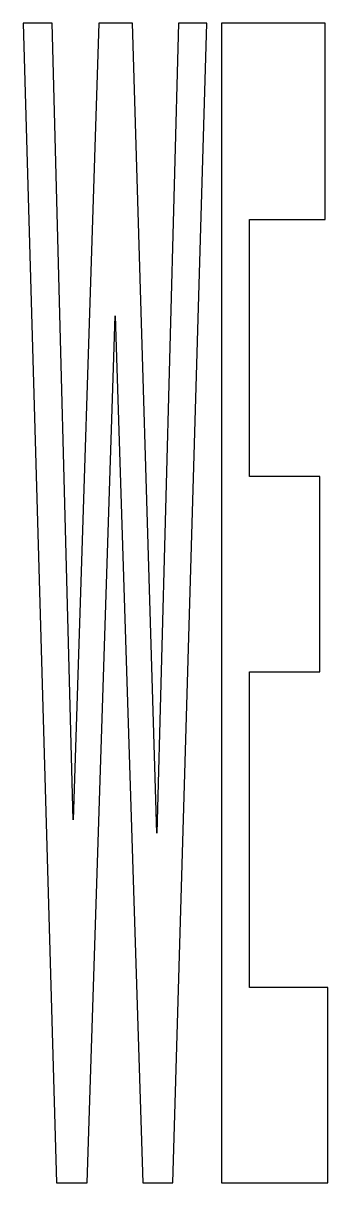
# Model space of a CAD drawing. Header units: centimetres. Extents: x -12.1 to 12.1, y -5 to 6.2.
# Drawn here: x 0.174 to 0.331, y -2.5 to -1.902 of the extents above; entities that cross this region are included whole.
import ezdxf

# ---------------------------------------------------------------- set-up
doc = ezdxf.new("R2010")
doc.units = ezdxf.units.CM
doc.header["$MEASUREMENT"] = 0
doc.layers.add('Layer 1', color=7, linetype='Continuous')

msp = doc.modelspace()

# ---------------------------------------------------------------- linework, layer by layer
at = {"layer": 'Layer 1', "color": 250}
for points, knots in [([(0.19088, -2.5004), (0.19088, -2.5004), (0.17358, -1.90157), (0.17358, -1.90157), (0.17358, -1.90157), (0.17358, -1.90157), (0.18852, -1.90157), (0.18852, -1.90157), (0.18852, -1.90157), (0.18852, -1.90157), (0.19944, -2.31291), (0.19944, -2.31291), (0.19944, -2.31291), (0.19944, -2.31291), (0.21266, -1.90157), (0.21266, -1.90157), (0.21266, -1.90157), (0.21266, -1.90157), (0.23004, -1.90157), (0.23004, -1.90157), (0.23004, -1.90157), (0.23004, -1.90157), (0.24271, -2.31987), (0.24271, -2.31987), (0.24271, -2.31987), (0.24271, -2.31987), (0.2538, -1.90157), (0.2538, -1.90157), (0.2538, -1.90157), (0.2538, -1.90157), (0.26853, -1.90157), (0.26853, -1.90157), (0.26853, -1.90157), (0.26853, -1.90157), (0.25092, -2.5004), (0.25092, -2.5004), (0.25092, -2.5004), (0.25092, -2.5004), (0.23543, -2.5004), (0.23543, -2.5004), (0.23543, -2.5004), (0.23543, -2.5004), (0.22105, -2.05273), (0.22105, -2.05273), (0.22105, -2.05273), (0.22105, -2.05273), (0.20668, -2.5004), (0.20668, -2.5004), (0.20668, -2.5004), (0.20668, -2.5004), (0.19088, -2.5004), (0.19088, -2.5004)], [0, 0, 0, 0, 0.071429, 0.071429, 0.071429, 0.071429, 0.142857, 0.142857, 0.142857, 0.142857, 0.214286, 0.214286, 0.214286, 0.214286, 0.285714, 0.285714, 0.285714, 0.285714, 0.357143, 0.357143, 0.357143, 0.357143, 0.428571, 0.428571, 0.428571, 0.428571, 0.5, 0.5, 0.5, 0.5, 0.571429, 0.571429, 0.571429, 0.571429, 0.642857, 0.642857, 0.642857, 0.642857, 0.714286, 0.714286, 0.714286, 0.714286, 0.785714, 0.785714, 0.785714, 0.785714, 0.857143, 0.857143, 0.857143, 0.857143, 1, 1, 1, 1]), ([(0.27602, -2.5004), (0.27602, -2.5004), (0.27602, -1.90157), (0.27602, -1.90157), (0.27602, -1.90157), (0.27602, -1.90157), (0.32965, -1.90157), (0.32965, -1.90157), (0.32965, -1.90157), (0.32965, -1.90157), (0.32965, -2.00288), (0.32965, -2.00288), (0.32965, -2.00288), (0.32965, -2.00288), (0.2906, -2.00288), (0.2906, -2.00288), (0.2906, -2.00288), (0.2906, -2.00288), (0.2906, -2.13563), (0.2906, -2.13563), (0.2906, -2.13563), (0.2906, -2.13563), (0.32692, -2.13563), (0.32692, -2.13563), (0.32692, -2.13563), (0.32692, -2.13563), (0.32692, -2.23656), (0.32692, -2.23656), (0.32692, -2.23656), (0.32692, -2.23656), (0.2906, -2.23656), (0.2906, -2.23656), (0.2906, -2.23656), (0.2906, -2.23656), (0.2906, -2.3995), (0.2906, -2.3995), (0.2906, -2.3995), (0.2906, -2.3995), (0.33099, -2.3995), (0.33099, -2.3995), (0.33099, -2.3995), (0.33099, -2.3995), (0.33099, -2.5004), (0.33099, -2.5004), (0.33099, -2.5004), (0.33099, -2.5004), (0.27602, -2.5004), (0.27602, -2.5004)], [0, 0, 0, 0, 0.076923, 0.076923, 0.076923, 0.076923, 0.153846, 0.153846, 0.153846, 0.153846, 0.230769, 0.230769, 0.230769, 0.230769, 0.307692, 0.307692, 0.307692, 0.307692, 0.384615, 0.384615, 0.384615, 0.384615, 0.461538, 0.461538, 0.461538, 0.461538, 0.538462, 0.538462, 0.538462, 0.538462, 0.615385, 0.615385, 0.615385, 0.615385, 0.692308, 0.692308, 0.692308, 0.692308, 0.769231, 0.769231, 0.769231, 0.769231, 0.846154, 0.846154, 0.846154, 0.846154, 1, 1, 1, 1])]:
    msp.add_open_spline(points, degree=3, knots=knots, dxfattribs=at)

doc.saveas('drawing.dxf')
